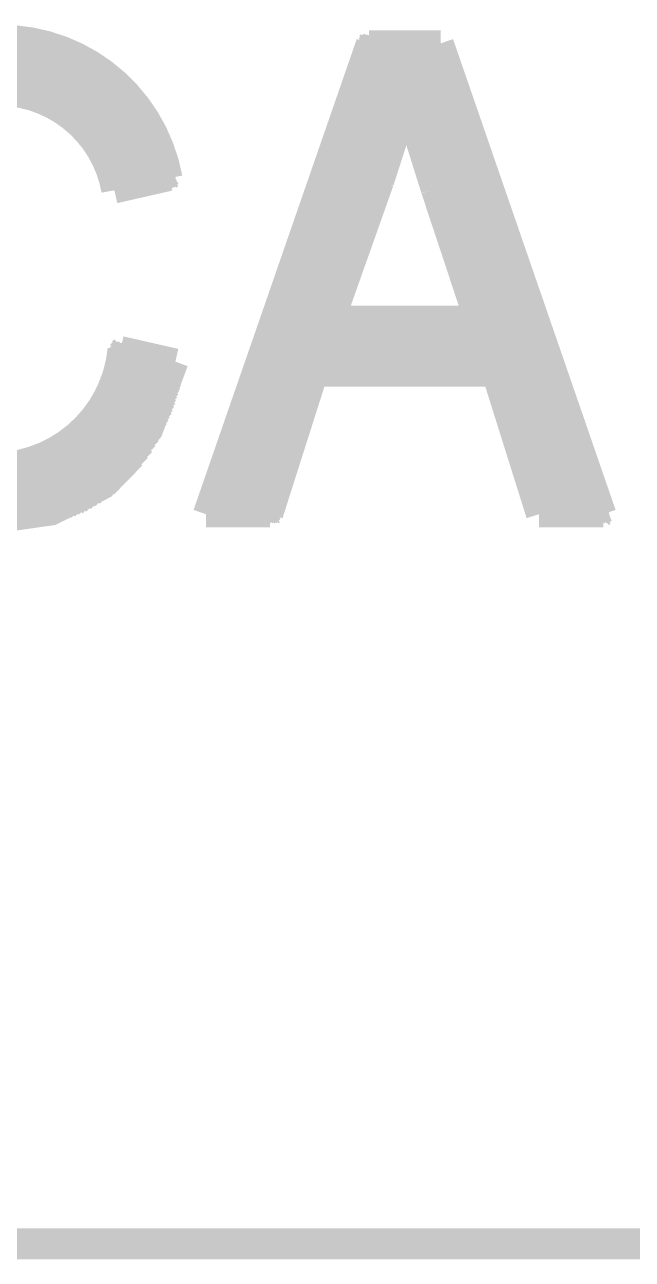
# Model space of a CAD drawing. Extents: x 35 to 236, y 10 to 166.
# Drawn here: x 105.11 to 107.59, y 102.44 to 107.47 of the extents above; entities that cross this region are included whole.
import ezdxf

# ---------------------------------------------------------------- set-up
doc = ezdxf.new("R2010")
doc.units = 0
doc.layers.add('BG_SILKSCREEN_TOP', color=254, linetype='CONTINUOUS')
doc.layers.add('PG_SILKSCREEN_TOP', color=254, linetype='CONTINUOUS')

msp = doc.modelspace()

# ---------------------------------------------------------------- linework, layer by layer
at = {"layer": 'BG_SILKSCREEN_TOP', "const_width": 0.1067}
for points in [[(104.8049, 107.1644), (105.0589, 107.4184)], [(104.8176, 107.167), (105.0665, 107.4184)], [(104.8277, 107.172), (105.0741, 107.4184)], [(104.8404, 107.1746), (105.0817, 107.4159)], [(104.8531, 107.1771), (105.0894, 107.4159)], [(104.8633, 107.1797), (105.097, 107.4159)], [(104.8735, 107.1822), (105.1046, 107.4133)], [(104.8836, 107.1847), (105.1122, 107.4133)], [(104.8938, 107.1873), (105.1198, 107.4133)], [(104.9039, 107.1873), (105.1275, 107.4108)], [(104.9141, 107.1898), (105.1351, 107.4108)], [(104.9243, 107.1898), (105.1427, 107.4083)], [(104.9344, 107.1924), (105.1503, 107.4083)], [(104.942, 107.1924), (105.1554, 107.4057)], [(104.9522, 107.1949), (105.163, 107.4057)], [(104.9624, 107.1949), (105.1706, 107.4032)], [(104.97, 107.1949), (105.1783, 107.4006)], [(104.9801, 107.1949), (105.1833, 107.4006)], [(104.9878, 107.1949), (105.191, 107.3981)], [(104.9954, 107.1949), (105.196, 107.3981)], [(105.0055, 107.1949), (105.2037, 107.3956)], [(105.0132, 107.1949), (105.2113, 107.393)], [(105.0208, 107.1949), (105.2164, 107.3905)], [(105.0284, 107.1949), (105.224, 107.3905)], [(105.0386, 107.1949), (105.2291, 107.3879)], [(105.0462, 107.1949), (105.2367, 107.3854)], [(105.0538, 107.1949), (105.2418, 107.3829)], [(105.0614, 107.1924), (105.2494, 107.3803)], [(105.069, 107.1924), (105.2545, 107.3803)], [(105.0767, 107.1924), (105.2621, 107.3778)], [(105.0843, 107.1898), (105.2672, 107.3752)], [(105.0919, 107.1898), (105.2748, 107.3727)], [(105.0995, 107.1873), (105.2799, 107.3702)], [(105.1046, 107.1873), (105.2849, 107.3676)], [(105.1122, 107.1847), (105.2926, 107.3651)], [(105.1198, 107.1847), (105.2976, 107.3625)], [(105.1275, 107.1822), (105.3027, 107.36)], [(105.1325, 107.1822), (105.3103, 107.3575)], [(105.1402, 107.1797), (105.3154, 107.3549)], [(105.1452, 107.1771), (105.3205, 107.3524)], [(105.1529, 107.1746), (105.3256, 107.3498)], [(105.8463, 105.4753), (106.5118, 107.3956)], [(106.8166, 107.3575), (106.3314, 106.8723)], [(106.814, 107.3625), (106.334, 106.885)], [(106.8115, 107.3702), (106.339, 106.8977)], [(106.8089, 107.3752), (106.3441, 106.9104)], [(106.8089, 107.3829), (106.3492, 106.9231)], [(106.8064, 107.3879), (106.3517, 106.9358)], [(106.8039, 107.3956), (106.3568, 106.9485)], [(106.7962, 107.3956), (106.3619, 106.9612)], [(106.7861, 107.3956), (106.367, 106.9739)], [(106.7785, 107.3956), (106.3721, 106.9866)], [(106.7708, 107.3956), (106.3746, 106.9993)], [(106.7607, 107.3956), (106.3797, 107.0146)], [(106.7531, 107.3956), (106.3848, 107.0273)], [(106.7454, 107.3956), (106.3898, 107.04)], [(106.7353, 107.3956), (106.3924, 107.0527)], [(106.7277, 107.3956), (106.3975, 107.0654)], [(106.72, 107.3956), (106.4025, 107.0781)], [(106.7124, 107.3956), (106.4076, 107.0908)], [(106.7023, 107.3956), (106.4102, 107.1035)], [(106.6946, 107.3956), (106.4152, 107.1162)], [(106.687, 107.3956), (106.4203, 107.1289)], [(106.6769, 107.3956), (106.4254, 107.1416)], [(106.6692, 107.3956), (106.4279, 107.1543)], [(106.6616, 107.3956), (106.433, 107.167)], [(106.6515, 107.3956), (106.4381, 107.1797)], [(106.6438, 107.3956), (106.4432, 107.1949)], [(106.6362, 107.3956), (106.4457, 107.2076)], [(106.6261, 107.3956), (106.4508, 107.2203)], [(106.6184, 107.3956), (106.4559, 107.233)], [(106.6108, 107.3956), (106.461, 107.2457)], [(106.6007, 107.3956), (106.4635, 107.2584)], [(106.593, 107.3956), (106.4686, 107.2711)], [(106.5854, 107.3956), (106.4737, 107.2838)], [(106.5778, 107.3956), (106.4787, 107.2965)], [(106.5676, 107.3956), (106.4813, 107.3092)], [(106.56, 107.3956), (106.4864, 107.3219)], [(106.5524, 107.3956), (106.4914, 107.3346)], [(106.5422, 107.3956), (106.4965, 107.3473)], [(106.5346, 107.3956), (106.4991, 107.36)], [(106.527, 107.3956), (106.5041, 107.3752)], [(106.5168, 107.3956), (106.5092, 107.3879)], [(106.5118, 107.3956), (106.8039, 107.3956)], [(106.8191, 107.3498), (106.6591, 107.1924)], [(106.8039, 107.3956), (107.4668, 105.4753)], [(105.1605, 107.1746), (105.3307, 107.3473)], [(105.1656, 107.172), (105.3383, 107.3422)], [(105.1732, 107.1695), (105.3434, 107.3397)], [(105.1783, 107.167), (105.3484, 107.3371)], [(105.1833, 107.1644), (105.3535, 107.3346)], [(105.191, 107.1619), (105.3586, 107.3321)], [(105.196, 107.1593), (105.3637, 107.3295)], [(105.2011, 107.1568), (105.3688, 107.3244)], [(105.2087, 107.1543), (105.3738, 107.3219)], [(105.2138, 107.1517), (105.3789, 107.3194)], [(105.2189, 107.1492), (105.384, 107.3143)], [(105.224, 107.1466), (105.3916, 107.3117)], [(105.2291, 107.1441), (105.3942, 107.3092)], [(105.2367, 107.1416), (105.3992, 107.3041)], [(105.2418, 107.1365), (105.4043, 107.3016)], [(105.2468, 107.1339), (105.4094, 107.299)], [(106.8216, 107.3448), (106.6591, 107.1847)], [(106.8216, 107.3397), (106.6616, 107.1771)], [(106.8242, 107.3321), (106.6642, 107.172)], [(106.8267, 107.327), (106.6642, 107.1644)], [(106.8293, 107.3194), (106.6667, 107.1568)], [(106.8318, 107.3143), (106.6692, 107.1517)], [(106.8343, 107.3067), (106.6718, 107.1441)], [(106.8369, 107.3016), (106.6718, 107.139)], [(105.2519, 107.1314), (105.4145, 107.294)], [(105.257, 107.1289), (105.4196, 107.2914)], [(105.2621, 107.1238), (105.4246, 107.2889)], [(105.2672, 107.1212), (105.4297, 107.2838)], [(105.2722, 107.1162), (105.4348, 107.2813)], [(105.2773, 107.1136), (105.4399, 107.2762)], [(105.2799, 107.1111), (105.445, 107.2736)], [(105.2849, 107.106), (105.4475, 107.2686)], [(105.29, 107.1035), (105.4526, 107.266)], [(105.2951, 107.0984), (105.4577, 107.2609)], [(105.3002, 107.0958), (105.4627, 107.2584)], [(105.3053, 107.0908), (105.4678, 107.2533)], [(105.3078, 107.0882), (105.4704, 107.2508)], [(106.8369, 107.294), (106.6743, 107.1314)], [(106.8394, 107.2889), (106.6769, 107.1238)], [(106.842, 107.2813), (106.6769, 107.1187)], [(106.8445, 107.2762), (106.6794, 107.1111)], [(106.847, 107.2686), (106.6819, 107.106)], [(106.8496, 107.2635), (106.6845, 107.0984)], [(106.8521, 107.2584), (106.6845, 107.0908)], [(106.8521, 107.2508), (106.687, 107.0857)], [(105.3129, 107.0831), (105.4754, 107.2457)], [(105.318, 107.0781), (105.4805, 107.2406)], [(105.3205, 107.0755), (105.4831, 107.2381)], [(105.3256, 107.0704), (105.4881, 107.233)], [(105.3307, 107.0654), (105.4932, 107.2305)], [(105.3332, 107.0628), (105.4958, 107.2254)], [(105.3383, 107.0577), (105.5008, 107.2203)], [(105.3408, 107.0527), (105.5059, 107.2178)], [(105.3459, 107.0476), (105.5085, 107.2127)], [(105.3484, 107.045), (105.5135, 107.2076)], [(105.3535, 107.04), (105.5186, 107.2025)], [(105.3561, 107.0349), (105.5212, 107.2)], [(106.8547, 107.2457), (106.6896, 107.0781)], [(106.8572, 107.2381), (106.6921, 107.073)], [(106.8597, 107.233), (106.6921, 107.0654)], [(106.8623, 107.2254), (106.6946, 107.0603)], [(106.8648, 107.2203), (106.6972, 107.0527)], [(106.8674, 107.2127), (106.6997, 107.045)], [(106.8674, 107.2076), (106.6997, 107.04)], [(106.8699, 107.2), (106.7023, 107.0323)], [(105.3611, 107.0298), (105.5262, 107.1949)], [(105.3637, 107.0247), (105.5288, 107.1898)], [(105.3688, 107.0196), (105.5339, 107.1847)], [(105.3713, 107.0146), (105.5364, 107.1797)], [(105.3764, 107.0095), (105.5415, 107.1771)], [(105.3789, 107.0069), (105.544, 107.172)], [(105.3815, 107.0019), (105.5491, 107.167)], [(105.3865, 106.9968), (105.5516, 107.1619)], [(105.3891, 106.9917), (105.5542, 107.1568)], [(105.3916, 106.9866), (105.5593, 107.1517)], [(106.6489, 107.1568), (106.3136, 106.819)], [(106.6515, 107.167), (106.3162, 106.8342)], [(106.654, 107.1771), (106.3213, 106.8469)], [(106.6565, 107.1898), (106.3263, 106.8596)], [(106.6565, 107.1949), (106.6108, 106.9892), (106.56, 106.8317)], [(106.7759, 106.8012), (106.7073, 107.0196), (106.6565, 107.1949)], [(106.8724, 107.1949), (106.7048, 107.0273)], [(106.875, 107.1873), (106.7073, 107.0196)], [(106.8775, 107.1822), (106.7073, 107.0146)], [(106.8801, 107.1771), (106.7099, 107.0069)], [(106.8801, 107.1695), (106.7124, 107.0019)], [(106.8826, 107.1644), (106.715, 106.9942)], [(106.8851, 107.1568), (106.715, 106.9866)], [(106.8877, 107.1517), (106.7175, 106.9815)], [(105.3942, 106.9815), (105.5618, 107.1466)], [(105.3992, 106.9739), (105.5669, 107.1416)], [(105.4018, 106.9688), (105.5694, 107.1365)], [(105.4043, 106.9638), (105.572, 107.1314)], [(105.4069, 106.9587), (105.577, 107.1289)], [(105.4094, 106.9536), (105.5796, 107.1238)], [(105.4145, 106.9485), (105.5821, 107.1187)], [(105.417, 106.9434), (105.5872, 107.1136)], [(105.4196, 106.9358), (105.5897, 107.1085)], [(105.4221, 106.9307), (105.5923, 107.1009)], [(106.6388, 107.1035), (106.2908, 106.7555)], [(106.6413, 107.1136), (106.2959, 106.7682)], [(106.6438, 107.1263), (106.2984, 106.7809)], [(106.6464, 107.1365), (106.3035, 106.7936)], [(106.6464, 107.1466), (106.3086, 106.8063)], [(106.8902, 107.1441), (106.72, 106.9739)], [(106.8928, 107.139), (106.7226, 106.9688)], [(106.8953, 107.1314), (106.7251, 106.9612)], [(106.8953, 107.1263), (106.7251, 106.9561)], [(106.8978, 107.1187), (106.7277, 106.9485)], [(106.9004, 107.1136), (106.7302, 106.9434)], [(106.9029, 107.106), (106.7327, 106.9358)], [(106.9055, 107.1009), (106.7353, 106.9307)], [(105.4246, 106.9257), (105.5974, 107.0958)], [(105.4272, 106.9206), (105.5999, 107.0908)], [(105.4297, 106.913), (105.6024, 107.0857)], [(105.4323, 106.9079), (105.605, 107.0806)], [(105.4348, 106.9028), (105.6075, 107.0755)], [(105.4373, 106.8952), (105.6126, 107.0704)], [(105.4399, 106.8901), (105.6151, 107.0654)], [(105.4424, 106.885), (105.6177, 107.0603)], [(105.445, 106.8774), (105.6202, 107.0527)], [(105.4475, 106.8723), (105.6228, 107.0476)], [(106.6261, 107.0476), (106.2679, 106.692)], [(106.6286, 107.0603), (106.273, 106.7047)], [(106.6311, 107.0704), (106.2781, 106.7174)], [(106.6337, 107.0806), (106.2806, 106.7301)], [(106.6362, 107.0933), (106.2857, 106.7428)], [(106.908, 107.0958), (106.7353, 106.9231)], [(106.9105, 107.0882), (106.7378, 106.918)], [(106.9105, 107.0831), (106.7404, 106.9104)], [(106.9131, 107.0755), (106.7429, 106.9053)], [(106.9156, 107.0704), (106.7454, 106.8977)], [(106.9182, 107.0628), (106.748, 106.8926)], [(106.9207, 107.0577), (106.748, 106.885)], [(106.9232, 107.0501), (106.7505, 106.8799)], [(105.45, 106.8672), (105.6253, 107.0425)], [(105.4526, 106.8596), (105.6278, 107.0374)], [(105.4551, 106.8545), (105.6304, 107.0298)], [(105.4577, 106.8469), (105.6329, 107.0247)], [(105.4577, 106.8418), (105.6355, 107.0196)], [(105.4602, 106.8342), (105.6405, 107.0146)], [(105.4627, 106.8291), (105.6431, 107.0069)], [(105.4653, 106.8215), (105.6456, 107.0019)], [(105.4678, 106.8164), (105.6482, 106.9968)], [(106.6134, 107.0019), (106.2501, 106.6386)], [(106.6159, 107.0146), (106.2552, 106.6539)], [(106.6184, 107.0247), (106.2603, 106.6666)], [(106.6235, 107.0374), (106.2628, 106.6793)], [(106.9258, 107.045), (106.7531, 106.8723)], [(106.9258, 107.0374), (106.7556, 106.8672)], [(106.9283, 107.0323), (106.7581, 106.8596)], [(106.9309, 107.0247), (106.7581, 106.8545)], [(106.9334, 107.0196), (106.7607, 106.8469)], [(106.9359, 107.0146), (106.7632, 106.8418)], [(106.9385, 107.0069), (106.7658, 106.8342)], [(106.9385, 107.0019), (106.7683, 106.8291)], [(105.4678, 106.8088), (105.6507, 106.9892)], [(105.4704, 106.8037), (105.6532, 106.9841)], [(105.4729, 106.7961), (105.6532, 106.979)], [(105.4831, 106.7987), (105.6558, 106.9714)], [(105.4958, 106.8012), (105.6583, 106.9663)], [(105.5059, 106.8037), (105.6609, 106.9612)], [(105.5161, 106.8063), (105.6634, 106.9536)], [(105.5262, 106.8088), (105.6659, 106.9485)], [(106.6007, 106.9561), (106.2324, 106.5878)], [(106.6032, 106.9688), (106.2374, 106.6005)], [(106.6057, 106.979), (106.2425, 106.6132)], [(106.6108, 106.9917), (106.2451, 106.6259)], [(106.941, 106.9942), (106.7683, 106.8215)], [(106.9436, 106.9892), (106.7708, 106.8164)], [(106.9461, 106.9815), (106.7734, 106.8088)], [(106.9486, 106.9765), (106.7759, 106.8037)], [(106.9512, 106.9688), (106.7785, 106.7961)], [(106.9537, 106.9638), (106.781, 106.791)], [(106.9537, 106.9561), (106.781, 106.7834)], [(106.9563, 106.9511), (106.7835, 106.7783)], [(105.5389, 106.8114), (105.6685, 106.9409)], [(105.5491, 106.8139), (105.671, 106.9358)], [(105.5593, 106.8164), (105.6736, 106.9282)], [(105.5694, 106.819), (105.6761, 106.9231)], [(105.5821, 106.8215), (105.6761, 106.918)], [(105.5923, 106.8241), (105.6786, 106.9104)], [(105.6024, 106.8266), (105.6812, 106.9053)], [(105.6126, 106.8291), (105.6837, 106.8977)], [(106.5854, 106.9079), (106.2146, 106.537)], [(106.588, 106.9206), (106.2197, 106.5497)], [(106.593, 106.9307), (106.2247, 106.5624)], [(106.5956, 106.9434), (106.2273, 106.5751)], [(106.9588, 106.9434), (106.7861, 106.7707)], [(106.9613, 106.9384), (106.7886, 106.7656)], [(106.9639, 106.9333), (106.7912, 106.758)], [(106.9664, 106.9257), (106.7937, 106.7529)], [(106.969, 106.9206), (106.7937, 106.7453)], [(106.969, 106.913), (106.7962, 106.7402)], [(106.9715, 106.9079), (106.7988, 106.7326)], [(106.974, 106.9003), (106.8013, 106.7275)], [(105.6964, 106.8469), (105.4729, 106.7961)], [(105.6253, 106.8317), (105.6863, 106.8901)], [(105.6355, 106.8342), (105.6863, 106.885)], [(105.6456, 106.8342), (105.6888, 106.8774)], [(105.6558, 106.8368), (105.6913, 106.8723)], [(105.6685, 106.8393), (105.6939, 106.8647)], [(105.6786, 106.8418), (105.6939, 106.8596)], [(105.6888, 106.8444), (105.6964, 106.852)], [(106.5702, 106.8571), (106.1968, 106.4862)], [(106.5727, 106.8698), (106.2019, 106.4989)], [(106.5778, 106.8825), (106.207, 106.5116)], [(106.5803, 106.8952), (106.2095, 106.5243)], [(106.9766, 106.8952), (106.8039, 106.7199)], [(106.9791, 106.8876), (106.8064, 106.7148)], [(106.9817, 106.8825), (106.8064, 106.7072)], [(106.9842, 106.8749), (106.8089, 106.7021)], [(106.9842, 106.8698), (106.8115, 106.6971)], [(106.9867, 106.8622), (106.814, 106.6894)], [(106.9893, 106.8571), (106.8166, 106.6844)], [(106.9918, 106.852), (106.8191, 106.6767)], [(106.5524, 106.8063), (106.179, 106.4329)], [(106.5549, 106.819), (106.1841, 106.4456)], [(106.56, 106.8317), (106.1892, 106.4583)], [(106.5651, 106.8444), (106.1917, 106.4735)], [(106.56, 106.8317), (106.3619, 106.2729)], [(106.9512, 106.2729), (106.7759, 106.8012)], [(106.9944, 106.8444), (106.8191, 106.6717)], [(106.9969, 106.8393), (106.8216, 106.664)], [(106.9994, 106.8317), (106.8242, 106.659)], [(106.9994, 106.8266), (106.8267, 106.6513)], [(107.002, 106.819), (106.8293, 106.6463)], [(107.0045, 106.8139), (106.8293, 106.6386)], [(107.0071, 106.8063), (106.8318, 106.6336)], [(107.0096, 106.8012), (106.8343, 106.6259)], [(106.5321, 106.7529), (106.1612, 106.3821)], [(106.5372, 106.7682), (106.1663, 106.3948)], [(106.5422, 106.7809), (106.1689, 106.4075)], [(106.5473, 106.7936), (106.1739, 106.4202)], [(107.0121, 106.7936), (106.8369, 106.6209)], [(107.0121, 106.7885), (106.8394, 106.6132)], [(107.0147, 106.7809), (106.842, 106.6082)], [(107.0172, 106.7758), (106.842, 106.6005)], [(107.0198, 106.7682), (106.8445, 106.5955)], [(107.0223, 106.7631), (106.847, 106.5878)], [(107.0248, 106.758), (106.8496, 106.5828)], [(107.0274, 106.7504), (106.8521, 106.5751)], [(107.0274, 106.7453), (106.8547, 106.5701)], [(106.5143, 106.7021), (106.1435, 106.3313)], [(106.5194, 106.7148), (106.1485, 106.344)], [(106.5245, 106.7275), (106.1511, 106.3567)], [(106.527, 106.7402), (106.1562, 106.3694)], [(107.0299, 106.7377), (106.8547, 106.5624)], [(107.0325, 106.7326), (106.8572, 106.5574)], [(107.035, 106.725), (106.8597, 106.5497)], [(107.0375, 106.7199), (106.8623, 106.5447)], [(107.0401, 106.7123), (106.8648, 106.537)], [(107.0426, 106.7072), (106.8674, 106.532)], [(107.0426, 106.6996), (106.8674, 106.5243)], [(107.0452, 106.6945), (106.8699, 106.5193)], [(106.4965, 106.6488), (106.1257, 106.2805)], [(106.5016, 106.6615), (106.1308, 106.2932)], [(106.5041, 106.6767), (106.1333, 106.3059)], [(106.5092, 106.6894), (106.1384, 106.3186)], [(107.0477, 106.6869), (106.8724, 106.5116)], [(107.0502, 106.6818), (106.875, 106.5066)], [(107.0528, 106.6767), (106.8775, 106.4989)], [(107.0553, 106.6691), (106.8775, 106.4939)], [(107.0579, 106.664), (106.8801, 106.4862)], [(107.0579, 106.6564), (106.8826, 106.4812)], [(107.0604, 106.6513), (106.8851, 106.4735)], [(106.4787, 106.598), (106.1079, 106.2272)], [(106.4813, 106.6107), (106.113, 106.2399)], [(106.4864, 106.6234), (106.1155, 106.2526)], [(106.4914, 106.6361), (106.1206, 106.2653)], [(107.0629, 106.6437), (106.8877, 106.4685)], [(107.0655, 106.6386), (106.8902, 106.4608)], [(107.068, 106.631), (106.8902, 106.4558)], [(107.0706, 106.6259), (106.8928, 106.4481)], [(107.0706, 106.6183), (106.8953, 106.4431)], [(107.0731, 106.6132), (106.8978, 106.438)], [(107.0756, 106.6056), (106.9004, 106.4304)], [(107.0782, 106.6005), (106.9029, 106.4253)], [(107.0807, 106.5955), (106.9029, 106.4177)], [(106.4584, 106.5447), (106.0901, 106.1764)], [(106.4635, 106.5574), (106.0952, 106.1891)], [(106.4686, 106.5726), (106.0977, 106.2018)], [(106.4737, 106.5853), (106.1028, 106.2145)], [(107.0833, 106.5878), (106.9055, 106.4126)], [(107.0858, 106.5828), (106.908, 106.405)], [(107.0858, 106.5751), (106.9105, 106.3999)], [(107.0883, 106.5701), (106.9131, 106.3923)], [(107.0909, 106.5624), (106.9156, 106.3872)], [(107.0934, 106.5574), (106.9156, 106.3796)], [(107.096, 106.5497), (106.9182, 106.3745)], [(107.0985, 106.5447), (106.9207, 106.3669)], [(106.4406, 106.4939), (106.0723, 106.1256)], [(106.4457, 106.5066), (106.0774, 106.1383)], [(106.4508, 106.5193), (106.08, 106.151)], [(106.4533, 106.532), (106.085, 106.1637)], [(107.101, 106.537), (106.9232, 106.3618)], [(107.101, 106.532), (106.9258, 106.3542)], [(107.1036, 106.5243), (106.9258, 106.3491)], [(107.1061, 106.5193), (106.9283, 106.3415)], [(107.1087, 106.5142), (106.9309, 106.3364)], [(107.1112, 106.5066), (106.9334, 106.3288)], [(107.1137, 106.5015), (106.9359, 106.3237)], [(107.1163, 106.4939), (106.9385, 106.3161)], [(106.4279, 106.4532), (106.0596, 106.0849)], [(106.4305, 106.4685), (106.0622, 106.0976)], [(106.4356, 106.4812), (106.0673, 106.1129)], [(107.129, 106.4507), (106.7277, 106.0494)], [(107.1315, 106.4431), (106.7378, 106.0494)], [(107.1163, 106.4888), (106.9385, 106.311)], [(107.1188, 106.4812), (106.941, 106.3034)], [(107.1214, 106.4761), (106.9436, 106.2983)], [(107.1239, 106.4685), (106.9461, 106.2907)], [(107.1264, 106.4634), (106.9486, 106.2856)], [(107.129, 106.4558), (106.9512, 106.278)], [(106.4076, 106.4024), (106.0419, 106.0341)], [(106.4127, 106.4151), (106.0444, 106.0468)], [(106.4178, 106.4278), (106.0495, 106.0595)], [(106.4229, 106.4405), (106.0546, 106.0722)], [(107.1341, 106.438), (106.7454, 106.0494)], [(107.1366, 106.4329), (106.7531, 106.0494)], [(107.1391, 106.4253), (106.7632, 106.0494)], [(107.1417, 106.4202), (106.7708, 106.0494)], [(107.1442, 106.4126), (106.7785, 106.0494)], [(107.1442, 106.4075), (106.7886, 106.0494)], [(107.1468, 106.3999), (106.7962, 106.0494)], [(107.1493, 106.3948), (106.8039, 106.0494)], [(106.3898, 106.3491), (106.0241, 105.9833)], [(106.3949, 106.3643), (106.0266, 105.996)], [(106.4, 106.377), (106.0317, 106.0087)], [(106.4051, 106.3897), (106.0368, 106.0214)], [(107.1518, 106.3872), (106.814, 106.0494)], [(107.1544, 106.3821), (106.8216, 106.0494)], [(107.1569, 106.3745), (106.8293, 106.0494)], [(107.1595, 106.3694), (106.8369, 106.0494)], [(107.1595, 106.3618), (106.847, 106.0494)], [(107.162, 106.3567), (106.8547, 106.0494)], [(107.1645, 106.3516), (106.8623, 106.0494)], [(107.1671, 106.344), (106.8724, 106.0494)], [(106.3721, 106.2983), (106.0038, 105.9325)], [(106.3771, 106.311), (106.0088, 105.9452)], [(106.3797, 106.3237), (106.0139, 105.9579)], [(106.3848, 106.3364), (106.019, 105.9706)], [(107.1696, 106.3389), (106.8801, 106.0494)], [(107.1722, 106.3313), (106.8877, 106.0494)], [(107.1747, 106.3262), (106.8978, 106.0494)], [(107.1747, 106.3186), (106.9055, 106.0494)], [(107.1772, 106.3135), (106.9131, 106.0494)], [(107.1798, 106.3059), (106.9232, 106.0494)], [(107.1823, 106.3008), (106.9309, 106.0494)], [(107.1849, 106.2932), (106.9385, 106.0494)], [(106.5143, 106.2729), (105.9149, 105.6734)], [(106.5067, 106.2729), (105.9199, 105.6861)], [(106.4991, 106.2729), (105.925, 105.6988)], [(106.4889, 106.2729), (105.9301, 105.7115)], [(106.4813, 106.2729), (105.9326, 105.7242)], [(106.4737, 106.2729), (105.9377, 105.7369)], [(106.4635, 106.2729), (105.9428, 105.7522)], [(106.4559, 106.2729), (105.9479, 105.7649)], [(106.4483, 106.2729), (105.9504, 105.7776)], [(106.4406, 106.2729), (105.9555, 105.7903)], [(106.4305, 106.2729), (105.9606, 105.803)], [(106.4229, 106.2729), (105.9657, 105.8157)], [(106.4152, 106.2729), (105.9682, 105.8284)], [(106.4051, 106.2729), (105.9733, 105.8411)], [(106.3975, 106.2729), (105.9784, 105.8538)], [(106.3898, 106.2729), (105.9834, 105.8665)], [(106.3797, 106.2729), (105.986, 105.8792)], [(106.3721, 106.2729), (105.9911, 105.8919)], [(106.3644, 106.2729), (105.9961, 105.9046)], [(106.367, 106.2856), (106.0012, 105.9173)], [(106.5245, 106.2729), (106.2984, 106.0494)], [(106.5321, 106.2729), (106.3086, 106.0494)], [(106.5397, 106.2729), (106.3162, 106.0494)], [(106.5499, 106.2729), (106.3238, 106.0494)], [(106.5575, 106.2729), (106.334, 106.0494)], [(106.5651, 106.2729), (106.3416, 106.0494)], [(106.5753, 106.2729), (106.3492, 106.0494)], [(106.5829, 106.2729), (106.3594, 106.0494)], [(106.3619, 106.2729), (106.9512, 106.2729)], [(106.5905, 106.2729), (106.367, 106.0494)], [(106.6007, 106.2729), (106.3746, 106.0494)], [(106.6083, 106.2729), (106.3822, 106.0494)], [(106.6159, 106.2729), (106.3924, 106.0494)], [(106.6235, 106.2729), (106.4, 106.0494)], [(106.6337, 106.2729), (106.4076, 106.0494)], [(106.6413, 106.2729), (106.4178, 106.0494)], [(106.6489, 106.2729), (106.4254, 106.0494)], [(106.6591, 106.2729), (106.433, 106.0494)], [(106.6667, 106.2729), (106.4432, 106.0494)], [(106.6743, 106.2729), (106.4508, 106.0494)], [(106.6845, 106.2729), (106.4584, 106.0494)], [(106.6921, 106.2729), (106.4686, 106.0494)], [(106.6997, 106.2729), (106.4762, 106.0494)], [(106.7099, 106.2729), (106.4838, 106.0494)], [(106.7175, 106.2729), (106.494, 106.0494)], [(106.7251, 106.2729), (106.5016, 106.0494)], [(106.7353, 106.2729), (106.5092, 106.0494)], [(106.7429, 106.2729), (106.5194, 106.0494)], [(106.7505, 106.2729), (106.527, 106.0494)], [(106.7607, 106.2729), (106.5346, 106.0494)], [(106.7683, 106.2729), (106.5422, 106.0494)], [(106.7759, 106.2729), (106.5524, 106.0494)], [(106.7835, 106.2729), (106.56, 106.0494)], [(106.7937, 106.2729), (106.5676, 106.0494)], [(106.8013, 106.2729), (106.5778, 106.0494)], [(106.8089, 106.2729), (106.5854, 106.0494)], [(106.8191, 106.2729), (106.593, 106.0494)], [(106.8267, 106.2729), (106.6032, 106.0494)], [(106.8343, 106.2729), (106.6108, 106.0494)], [(106.8445, 106.2729), (106.6184, 106.0494)], [(106.8521, 106.2729), (106.6286, 106.0494)], [(106.8597, 106.2729), (106.6362, 106.0494)], [(106.8699, 106.2729), (106.6438, 106.0494)], [(106.8775, 106.2729), (106.654, 106.0494)], [(106.8851, 106.2729), (106.6616, 106.0494)], [(106.8953, 106.2729), (106.6692, 106.0494)], [(106.9029, 106.2729), (106.6769, 106.0494)], [(106.9105, 106.2729), (106.687, 106.0494)], [(106.9182, 106.2729), (106.6946, 106.0494)], [(106.9283, 106.2729), (106.7023, 106.0494)], [(106.9359, 106.2729), (106.7124, 106.0494)], [(106.9436, 106.2729), (106.72, 106.0494)], [(107.1874, 106.2881), (106.9486, 106.0494)], [(107.1899, 106.2805), (106.9563, 106.0494)], [(107.1899, 106.2754), (106.9639, 106.0494)], [(107.1925, 106.2703), (106.974, 106.0494)], [(107.195, 106.2627), (106.9817, 106.0494)], [(107.1976, 106.2576), (106.9893, 106.0494)], [(107.2001, 106.25), (106.9969, 106.0494)], [(107.2026, 106.2449), (107.0071, 106.0494)], [(107.2026, 106.2373), (107.0147, 106.0494)], [(107.2052, 106.2322), (107.0223, 106.0494)], [(107.2077, 106.2246), (107.0248, 106.0417)], [(107.2103, 106.2195), (107.0274, 106.0367)], [(107.2128, 106.2119), (107.0299, 106.029)], [(107.2153, 106.2068), (107.0325, 106.024)], [(107.2179, 106.1992), (107.035, 106.0163)], [(107.2179, 106.1941), (107.035, 106.0113)], [(105.4856, 106.0951), (105.5313, 106.1408)], [(105.4881, 106.1052), (105.5262, 106.1433)], [(105.4907, 106.1154), (105.5186, 106.1433)], [(105.4932, 106.1281), (105.511, 106.1459)], [(105.4958, 106.1383), (105.5059, 106.1459)], [(105.4983, 106.1484), (105.7218, 106.0976)], [(107.2204, 106.1891), (107.0375, 106.0036)], [(107.223, 106.1814), (107.0401, 105.9986)], [(107.2255, 106.1764), (107.0426, 105.9909)], [(107.228, 106.1687), (107.0452, 105.9859)], [(107.2306, 106.1637), (107.0452, 105.9782)], [(107.2331, 106.156), (107.0477, 105.9732)], [(107.2331, 106.151), (107.0502, 105.9655)], [(107.2357, 106.1433), (107.0528, 105.9605)], [(104.9776, 105.4499), (105.6431, 106.1154)], [(105.7218, 106.0976), (105.6177, 105.8182), (105.4272, 105.5896), (105.2164, 105.4829), (104.9827, 105.4499)], [(104.9852, 105.4499), (105.6507, 106.1154)], [(104.9928, 105.4499), (105.6558, 106.1129)], [(105.003, 105.4499), (105.6634, 106.1129)], [(105.0106, 105.4499), (105.671, 106.1103)], [(105.0182, 105.4499), (105.6761, 106.1078)], [(105.0284, 105.4525), (105.6837, 106.1078)], [(105.036, 105.4525), (105.6913, 106.1052)], [(105.0462, 105.4525), (105.699, 106.1052)], [(105.0563, 105.4525), (105.704, 106.1027)], [(105.064, 105.455), (105.7117, 106.1002)], [(105.0741, 105.455), (105.7193, 106.1002)], [(105.0843, 105.455), (105.7218, 106.0951)], [(105.3789, 105.8614), (105.6355, 106.1179)], [(105.3992, 105.8893), (105.6278, 106.1205)], [(105.4145, 105.9122), (105.6228, 106.1205)], [(105.4246, 105.9325), (105.6151, 106.123)], [(105.4348, 105.9503), (105.6075, 106.123)], [(105.4424, 105.9655), (105.6024, 106.1256)], [(105.4475, 105.9808), (105.5948, 106.1281)], [(105.4526, 105.996), (105.5872, 106.1281)], [(105.4602, 106.0087), (105.5796, 106.1306)], [(105.4627, 106.0214), (105.5745, 106.1306)], [(105.4678, 106.0341), (105.5669, 106.1332)], [(105.4729, 106.0468), (105.5593, 106.1357)], [(105.4754, 106.0595), (105.5542, 106.1357)], [(105.4805, 106.0722), (105.5466, 106.1383)], [(105.4831, 106.0824), (105.5389, 106.1383)], [(107.2382, 106.1383), (107.0553, 105.9528)], [(107.2407, 106.1306), (107.0553, 105.9478)], [(107.2433, 106.1256), (107.0579, 105.9401)], [(107.2458, 106.1179), (107.0604, 105.9351)], [(107.2484, 106.1129), (107.0629, 105.9274)], [(107.2484, 106.1078), (107.0655, 105.9224)], [(107.2509, 106.1002), (107.0655, 105.9147)], [(107.2534, 106.0951), (107.068, 105.9097)], [(105.0919, 105.4575), (105.7193, 106.0824)], [(105.1021, 105.4575), (105.7167, 106.0722)], [(105.1122, 105.4601), (105.7117, 106.0595)], [(105.1224, 105.4626), (105.7091, 106.0494)], [(106.2908, 106.0494), (106.1079, 105.4753)], [(107.0248, 106.0494), (106.2908, 106.0494)], [(107.2052, 105.4753), (107.0248, 106.0494)], [(107.256, 106.0875), (107.0706, 105.902)], [(107.2585, 106.0824), (107.0731, 105.897)], [(107.2611, 106.0748), (107.0756, 105.8893)], [(107.2611, 106.0697), (107.0756, 105.8843)], [(107.2636, 106.0621), (107.0782, 105.8766)], [(107.2661, 106.057), (107.0807, 105.8716)], [(107.2687, 106.0494), (107.0833, 105.8639)], [(107.2712, 106.0443), (107.0858, 105.8589)], [(105.1325, 105.4626), (105.7066, 106.0367)], [(105.1427, 105.4652), (105.704, 106.024)], [(105.1529, 105.4677), (105.699, 106.0138)], [(105.163, 105.4702), (105.6964, 106.0011)], [(106.2755, 106.0011), (105.8971, 105.6226)], [(106.2806, 106.0113), (105.9022, 105.6353)], [(106.2832, 106.024), (105.9072, 105.648)], [(106.2882, 106.0367), (105.9123, 105.6607)], [(107.2738, 106.0367), (107.0858, 105.8512)], [(107.2763, 106.0316), (107.0883, 105.8436)], [(107.2763, 106.0265), (107.0909, 105.8385)], [(107.2788, 106.0189), (107.0934, 105.8309)], [(107.2814, 106.0138), (107.096, 105.8258)], [(107.2839, 106.0062), (107.096, 105.8182)], [(107.2865, 106.0011), (107.0985, 105.8131)], [(107.289, 105.9935), (107.101, 105.8055)], [(105.1757, 105.4728), (105.6913, 105.9884)], [(105.1859, 105.4753), (105.6863, 105.9757)], [(105.1986, 105.4779), (105.6837, 105.963)], [(105.2087, 105.4804), (105.6786, 105.9503)], [(106.2603, 105.9503), (105.8793, 105.5718)], [(106.2628, 105.963), (105.8844, 105.5845)], [(106.2679, 105.9757), (105.8895, 105.5972)], [(106.2705, 105.9884), (105.8945, 105.6099)], [(107.2915, 105.9884), (107.1036, 105.8004)], [(107.2915, 105.9808), (107.1061, 105.7928)], [(107.2941, 105.9757), (107.1061, 105.7877)], [(107.2966, 105.9681), (107.1087, 105.7801)], [(107.2992, 105.963), (107.1112, 105.775)], [(107.3017, 105.9554), (107.1137, 105.7674)], [(107.3042, 105.9503), (107.1163, 105.7623)], [(107.3068, 105.9452), (107.1163, 105.7547)], [(105.2214, 105.4855), (105.6736, 105.9351)], [(105.2341, 105.488), (105.6685, 105.9224)], [(105.2468, 105.4931), (105.6609, 105.9071)], [(105.2595, 105.4982), (105.6558, 105.8944)], [(106.24, 105.8893), (105.859, 105.5058)], [(106.2451, 105.902), (105.8615, 105.5185)], [(106.2476, 105.9147), (105.8666, 105.5312)], [(106.2527, 105.9249), (105.8717, 105.5439)], [(106.2552, 105.9376), (105.8768, 105.5591)], [(107.3068, 105.9376), (107.1188, 105.7496)], [(107.3093, 105.9325), (107.1214, 105.742)], [(107.3119, 105.9249), (107.1239, 105.7369)], [(107.3144, 105.9198), (107.1264, 105.7293)], [(107.3169, 105.9122), (107.1264, 105.7242)], [(107.3195, 105.9071), (107.129, 105.7166)], [(107.322, 105.8995), (107.1315, 105.7115)], [(107.322, 105.8944), (107.1341, 105.7039)], [(105.2748, 105.5033), (105.6482, 105.8792)], [(105.29, 105.5109), (105.6405, 105.8639)], [(105.3053, 105.516), (105.6329, 105.8462)], [(106.2324, 105.8639), (105.8488, 105.4804)], [(106.2273, 105.8512), (105.8514, 105.4753)], [(106.2374, 105.8766), (105.8539, 105.4931)], [(106.2247, 105.8385), (105.8615, 105.4753)], [(107.3246, 105.8868), (107.1366, 105.6988)], [(107.3271, 105.8817), (107.1366, 105.6912)], [(107.3296, 105.8741), (107.1391, 105.6861)], [(107.3322, 105.869), (107.1417, 105.6785)], [(107.3347, 105.8614), (107.1442, 105.6734)], [(107.3347, 105.8563), (107.1468, 105.6658)], [(107.3373, 105.8512), (107.1468, 105.6607)], [(107.3398, 105.8436), (107.1493, 105.6531)], [(107.3423, 105.8385), (107.1518, 105.648)], [(105.3205, 105.5236), (105.6253, 105.8284)], [(105.3383, 105.5337), (105.6151, 105.8106)], [(105.3561, 105.5439), (105.6024, 105.7903)], [(106.2197, 105.8258), (105.8691, 105.4753)], [(106.2171, 105.8157), (105.8768, 105.4753)], [(106.212, 105.803), (105.8869, 105.4753)], [(106.2095, 105.7903), (105.8945, 105.4753)], [(107.3449, 105.8309), (107.1544, 105.6404)], [(107.3474, 105.8258), (107.1569, 105.6353)], [(107.35, 105.8182), (107.1569, 105.6277)], [(107.35, 105.8131), (107.1595, 105.6226)], [(107.3525, 105.8055), (107.162, 105.615)], [(107.355, 105.8004), (107.1645, 105.6074)], [(107.3576, 105.7928), (107.1671, 105.6023)], [(104.9522, 105.4499), (105.2418, 105.7395)], [(104.9598, 105.4499), (105.2621, 105.7522)], [(104.9674, 105.4499), (105.29, 105.7725)], [(105.3764, 105.5566), (105.5897, 105.7674)], [(105.4018, 105.5718), (105.572, 105.742)], [(106.2044, 105.7776), (105.9022, 105.4753)], [(106.2019, 105.7649), (105.9098, 105.4753)], [(106.1968, 105.7522), (105.9199, 105.4753)], [(106.1917, 105.7395), (105.9276, 105.4753)], [(107.3601, 105.7877), (107.1671, 105.5947)], [(107.3627, 105.7801), (107.1696, 105.5896)], [(107.3652, 105.775), (107.1722, 105.582)], [(107.3652, 105.77), (107.1747, 105.5769)], [(107.3677, 105.7623), (107.1772, 105.5693)], [(107.3703, 105.7573), (107.1772, 105.5642)], [(107.3728, 105.7496), (107.1798, 105.5566)], [(107.3754, 105.7446), (107.1823, 105.5515)], [(104.8811, 105.455), (105.1148, 105.6887)], [(104.8887, 105.455), (105.1249, 105.6912)], [(104.8963, 105.455), (105.1376, 105.6963)], [(104.9039, 105.4525), (105.1503, 105.6988)], [(104.9116, 105.4525), (105.163, 105.7039)], [(104.9192, 105.4525), (105.1757, 105.709)], [(104.9268, 105.4525), (105.191, 105.7141)], [(104.9344, 105.4525), (105.2062, 105.7217)], [(104.9446, 105.4499), (105.2214, 105.7293)], [(105.4348, 105.5947), (105.5491, 105.7115)], [(106.1892, 105.7293), (105.9352, 105.4753)], [(106.1841, 105.7166), (105.9453, 105.4753)], [(106.1816, 105.7039), (105.953, 105.4753)], [(106.1765, 105.6912), (105.9606, 105.4753)], [(107.3779, 105.7369), (107.1849, 105.5439)], [(107.3804, 105.7319), (107.1874, 105.5388)], [(107.3804, 105.7242), (107.1874, 105.5312)], [(107.383, 105.7192), (107.1899, 105.5261)], [(107.3855, 105.7115), (107.1925, 105.5185)], [(107.3881, 105.7065), (107.195, 105.5134)], [(107.3906, 105.6988), (107.1976, 105.5058)], [(107.3931, 105.6938), (107.1976, 105.5007)], [(107.3931, 105.6887), (107.2001, 105.4931)], [(104.8354, 105.4601), (105.0538, 105.6785)], [(104.843, 105.4601), (105.064, 105.6785)], [(104.8506, 105.4601), (105.0716, 105.6811)], [(104.8582, 105.4575), (105.0817, 105.6836)], [(104.8658, 105.4575), (105.0919, 105.6836)], [(104.8735, 105.4575), (105.1046, 105.6861)], [(106.1739, 105.6785), (105.9707, 105.4753)], [(106.1689, 105.6658), (105.9784, 105.4753)], [(106.1663, 105.6531), (105.986, 105.4753)], [(106.1612, 105.6404), (105.9961, 105.4753)], [(107.3957, 105.6811), (107.2026, 105.488)], [(107.3982, 105.676), (107.2052, 105.4804)], [(107.4008, 105.6684), (107.2077, 105.4753)], [(107.4033, 105.6633), (107.2153, 105.4753)], [(107.4058, 105.6557), (107.2255, 105.4753)], [(107.4084, 105.6506), (107.2331, 105.4753)], [(107.4084, 105.643), (107.2407, 105.4753)], [(107.4109, 105.6379), (107.2509, 105.4753)], [(106.1587, 105.6303), (106.0038, 105.4753)], [(106.1536, 105.6176), (106.0114, 105.4753)], [(106.1485, 105.6049), (106.0215, 105.4753)], [(106.146, 105.5922), (106.0292, 105.4753)], [(107.4135, 105.6303), (107.2585, 105.4753)], [(107.416, 105.6252), (107.2661, 105.4753)], [(107.4185, 105.6176), (107.2738, 105.4753)], [(107.4211, 105.6125), (107.2839, 105.4753)], [(107.4236, 105.6074), (107.2915, 105.4753)], [(107.4236, 105.5998), (107.2992, 105.4753)], [(107.4262, 105.5947), (107.3093, 105.4753)], [(107.4287, 105.5871), (107.3169, 105.4753)], [(106.1409, 105.5795), (106.0368, 105.4753)], [(106.1384, 105.5668), (106.0469, 105.4753)], [(106.1333, 105.5541), (106.0546, 105.4753)], [(106.1308, 105.5439), (106.0622, 105.4753)], [(107.4312, 105.582), (107.3246, 105.4753)], [(107.4338, 105.5744), (107.3347, 105.4753)], [(107.4363, 105.5693), (107.3423, 105.4753)], [(107.4389, 105.5617), (107.35, 105.4753)], [(107.4389, 105.5566), (107.3601, 105.4753)], [(107.4414, 105.549), (107.3677, 105.4753)], [(107.4439, 105.5439), (107.3754, 105.4753)], [(107.4465, 105.5363), (107.3855, 105.4753)], [(106.1257, 105.5312), (106.0698, 105.4753)], [(106.1231, 105.5185), (106.08, 105.4753)], [(106.1181, 105.5058), (106.0876, 105.4753)], [(106.113, 105.4931), (106.0952, 105.4753)], [(107.449, 105.5312), (107.3931, 105.4753)], [(107.4516, 105.5261), (107.4008, 105.4753)], [(107.4541, 105.5185), (107.4084, 105.4753)], [(107.4541, 105.5134), (107.4185, 105.4753)], [(107.4566, 105.5058), (107.4262, 105.4753)], [(107.4592, 105.5007), (107.4338, 105.4753)], [(107.4617, 105.4931), (107.4439, 105.4753)], [(107.4643, 105.488), (107.4516, 105.4753)], [(106.1079, 105.4753), (105.8463, 105.4753)], [(106.1104, 105.4804), (106.1054, 105.4753)], [(107.4668, 105.4753), (107.2052, 105.4753)], [(107.4668, 105.4804), (107.4592, 105.4753)]]:
    msp.add_lwpolyline(points, dxfattribs=at)
for points in [[(105.6975, 106.8467, 0.363784), (105.0055, 107.4184)], [(105.4732, 106.7962, 0.35796), (105.0081, 107.1948)], [(104.9878, 105.6735, 0.381807), (105.4986, 106.1484)]]:
    msp.add_lwpolyline(points, format="xyb", dxfattribs=at)
at = {"layer": 'PG_SILKSCREEN_TOP', "const_width": 0.127}
msp.add_lwpolyline([(75, 102.5), (112.0824, 102.5), (114.4009, 104.8185)], dxfattribs=at)

doc.saveas('drawing.dxf')
